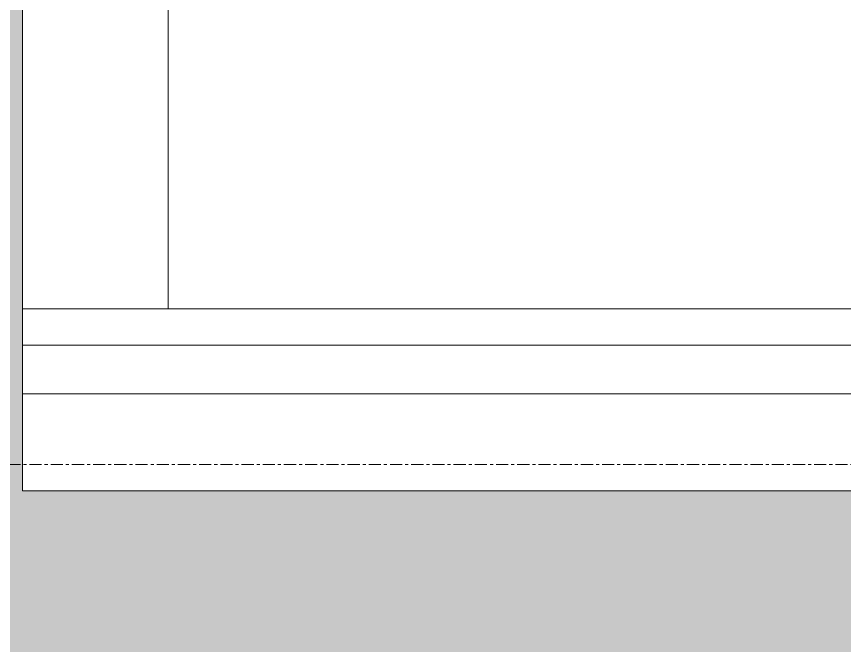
# Model space of a CAD drawing. Header units: inches. Extents: x -4501 to -113, y 9396 to 12816.
# Drawn here: x -3817.61 to -3783.45, y 10191.12 to 10217.06 of the extents above; entities that cross this region are included whole.
import ezdxf

# ---------------------------------------------------------------- set-up
doc = ezdxf.new("R2010")
doc.units = ezdxf.units.IN
doc.header["$MEASUREMENT"] = 0
doc.linetypes.add('Grid Line 1_2_', pattern=[0.875, 0.5, -0.125, 0.125, -0.125])
for name, color, linetype, lineweight in [('0-1', 7, 'Continuous', 5), ('0-3', 7, 'Continuous', 9), ('A-AREA-PATT-5', 254, 'Continuous', 9), ('I-FURN', 30, 'Continuous', 9), ('I-FURN-2', 7, 'Continuous', 9), ('S-GRID-1', 1, 'Grid Line 1_2_', 9)]:
    doc.layers.add(name, color=color, linetype=linetype, lineweight=lineweight)

# ---------------------------------------------------------------- blocks, each defined once
blk = doc.blocks.new('Couch-Both_Arms-Generic - 1-1372852-FLOOR PLAN - 1ST FLOOR')
at = {"layer": 'I-FURN'}
for p, q in [((-42, -10), (-42, 17.5)), ((-36, 17.5), (-36, -10)), ((-42, -10), (42, -10)), ((-42, -13.5), (-42, -10)), ((-42, -11.5), (42, -11.5)), ((-42, -13.5), (42, -13.5)), ((42, -13.5), (-42, -13.5))]:
    blk.add_line(p, q, dxfattribs=at)
at = {"layer": 'I-FURN-2'}
for p, q in [((-42, -17.5), (-42, -13.5)), ((42, -17.5), (-42, -17.5))]:
    blk.add_line(p, q, dxfattribs=at)
blk = doc.blocks.new('1750 Ox - Unit Layouts_rvt-1-FLOOR PLAN - 1ST FLOOR')
at = {"layer": '0-3'}
blk.add_blockref('Couch-Both_Arms-Generic - 1-1372852-FLOOR PLAN - 1ST FLOOR', (-3775.361, 10215.003), dxfattribs=at)

msp = doc.modelspace()

# ---------------------------------------------------------------- hatches: boundary and pattern name
at = {"layer": 'A-AREA-PATT-5'}
h = msp.add_hatch(color=256, dxfattribs=at)
h.paths.add_polyline_path([(-3822.0987, 10018.7144), (-3641.0737, 10018.7144), (-3641.0737, 10055.7144), (-3641.8237, 10055.7144), (-3641.8237, 10058.2144), (-3641.0737, 10058.2144), (-3641.0737, 10058.4644), (-3639.6987, 10058.4644), (-3639.6987, 10093.4644), (-3641.0737, 10093.4644), (-3641.1018, 10130.7144), (-3641.8237, 10130.7144), (-3641.8237, 10133.2144), (-3641.0737, 10133.2144), (-3641.0737, 10148.1644), (-3644.0737, 10148.1644), (-3644.0737, 10152.9144), (-3569.8237, 10152.9144), (-3569.8237, 10148.1644), (-3572.8237, 10148.1644), (-3572.8237, 10133.2144), (-3572.0737, 10133.2144), (-3572.0737, 10130.7144), (-3572.8237, 10130.7144), (-3572.8237, 10093.4644), (-3574.1987, 10093.4644), (-3574.1987, 10058.4644), (-3572.8237, 10058.4644), (-3572.8237, 10058.2144), (-3572.0737, 10058.2144), (-3572.0737, 10055.7144), (-3572.8237, 10055.7144), (-3572.8237, 10018.7144), (-3428.1237, 10018.7144), (-3428.1237, 10148.1644), (-3533.8237, 10148.1644), (-3533.8237, 10152.9144), (-3428.1237, 10152.9144), (-3428.1237, 10270.1644), (-3427.1237, 10270.1644), (-3427.1237, 10272.1644), (-3425.1862, 10272.1644), (-3425.1862, 10308.1644), (-3427.1237, 10308.1644), (-3427.1237, 10310.1644), (-3428.1237, 10310.1644), (-3428.1237, 10311.1644), (-3464.1237, 10311.1644), (-3464.1237, 10215.6644), (-3468.9112, 10215.6269), (-3468.9112, 10214.9144), (-3471.4112, 10214.9144), (-3471.4112, 10215.6644), (-3508.6612, 10215.6644), (-3508.6612, 10217.0394), (-3543.6612, 10217.0394), (-3543.6612, 10215.6644), (-3543.9112, 10215.6644), (-3543.9112, 10214.9144), (-3546.4112, 10214.9144), (-3546.4112, 10215.6644), (-3554.0862, 10215.6644), (-3554.0862, 10220.4144), (-3551.1987, 10220.4144), (-3551.1987, 10249.1644), (-3498.8737, 10249.1644), (-3498.8737, 10309.1644), (-3468.8737, 10309.1644), (-3468.8737, 10311.1644), (-3504.8975, 10311.1644), (-3504.8975, 10303.4382), (-3505.0245, 10302.4738), (-3505.3967, 10301.5751), (-3505.9889, 10300.8033), (-3506.7606, 10300.2112), (-3507.6593, 10299.8389), (-3508.7, 10299.712), (-3510.0121, 10299.712), (-3509.6644, 10296.6882), (-3508.4726, 10295.6882), (-3507.9058, 10294.6882), (-3507.548, 10293.1787), (-3507.3737, 10291.6882), (-3507.548, 10289.6958), (-3508.1617, 10287.4801), (-3508.8139, 10285.6882), (-3509.7465, 10283.6882), (-3511.134, 10281.6882), (-3512.134, 10280.6882), (-3513, 10280.1882), (-3514.3737, 10279.6882), (-3515.3737, 10279.6882), (-3516.7475, 10280.1882), (-3517.6135, 10280.6882), (-3518.6135, 10281.6882), (-3520.0831, 10283.8644), (-3520.9335, 10285.6882), (-3521.6615, 10287.6882), (-3522.1994, 10289.6958), (-3522.3737, 10291.6882), (-3522.1994, 10293.1787), (-3522.1096, 10293.6882), (-3521.8416, 10294.6882), (-3521.2749, 10295.6882), (-3520.0831, 10296.6882), (-3519.7354, 10299.712), (-3521.1237, 10299.712), (-3522.0882, 10299.8389), (-3522.9868, 10300.2112), (-3523.7586, 10300.8033), (-3524.3507, 10301.5751), (-3524.723, 10302.4738), (-3524.85, 10303.4382), (-3524.85, 10311.1644), (-3530.8737, 10311.1644), (-3530.8737, 10287.1644), (-3592.1237, 10287.1644), (-3592.1237, 10311.1644), (-3592.9737, 10311.1644), (-3592.9737, 10220.4144), (-3590.0862, 10220.4144), (-3590.0862, 10215.6644), (-3597.7237, 10215.6644), (-3597.7237, 10200.9144), (-3631.2956, 10200.9144), (-3631.2956, 10193.7383), (-3647.7956, 10193.7383), (-3647.7956, 10200.9144), (-3654.2956, 10200.9144), (-3654.2956, 10193.7383), (-3670.7956, 10193.7383), (-3670.7956, 10200.9144), (-3679.4473, 10200.9144), (-3679.4473, 10224.9144), (-3621.7237, 10224.9144), (-3621.7237, 10248.6342), (-3622.0987, 10248.6342), (-3622.0987, 10272.6342), (-3621.7237, 10272.6342), (-3621.7237, 10287.1644), (-3660.3487, 10287.1644), (-3660.402, 10285.058), (-3660.5456, 10284.9144), (-3661.4417, 10284.8933), (-3661.4417, 10284.6644), (-3664.0648, 10284.6644), (-3664.0648, 10284.4144), (-3664.6554, 10284.4144), (-3664.6554, 10284.6644), (-3665.2459, 10284.6644), (-3665.2459, 10284.4144), (-3665.8365, 10284.4144), (-3665.8365, 10284.6644), (-3666.427, 10284.6644), (-3666.427, 10284.4144), (-3667.0176, 10284.4144), (-3667.0176, 10284.6644), (-3667.6082, 10284.6644), (-3667.6082, 10284.4144), (-3668.1987, 10284.4144), (-3668.1987, 10284.6644), (-3677.6881, 10284.6644), (-3677.6881, 10284.4144), (-3679.3928, 10284.4144), (-3679.3928, 10284.6644), (-3683.2558, 10284.6644), (-3683.2558, 10284.9144), (-3684.1519, 10284.9144), (-3684.3487, 10285.1112), (-3684.3487, 10287.1644), (-3687.6197, 10287.1644), (-3687.6197, 10279.1644), (-3723.3697, 10279.1644), (-3723.3697, 10309.1644), (-3687.6197, 10309.1644), (-3687.6197, 10311.1644), (-3822.0987, 10311.1644), (-3822.0987, 10152.9144), (-3680.0737, 10152.9144), (-3680.0737, 10148.1644), (-3822.0987, 10148.1644), (-3822.0987, 10027.8144)], flags=0)
h.paths.add_polyline_path([(-3635.1971, 10018.7144), (-3635.1971, 10041.8921), (-3625.5118, 10041.8921), (-3625.4471, 10042.3921), (-3625.3824, 10042.3921), (-3625.3824, 10041.8921), (-3608.8373, 10041.8921), (-3608.7596, 10042.3921), (-3608.307, 10042.3921), (-3608.307, 10041.8921), (-3607.1971, 10041.8921), (-3607.1971, 10018.7144), (-3606.3237, 10018.7144), (-3606.3237, 10148.1644), (-3636.3237, 10148.1644), (-3636.3237, 10133.2144), (-3635.5737, 10133.2144), (-3635.5737, 10130.7144), (-3636.3237, 10130.7144), (-3636.3237, 10130.4644), (-3639.6987, 10130.4644), (-3639.6987, 10095.4644), (-3638.3237, 10095.4644), (-3638.3237, 10058.4644), (-3636.3237, 10058.4644), (-3636.3116, 10058.2144), (-3635.5737, 10058.2144), (-3635.5737, 10055.7144), (-3636.3237, 10055.7144), (-3636.3237, 10018.7144)], flags=0)
h.paths.add_polyline_path([(-3577.5737, 10018.7144), (-3577.5737, 10055.7144), (-3578.3237, 10055.7144), (-3578.3237, 10058.2144), (-3577.5737, 10058.2144), (-3577.5737, 10058.4644), (-3575.5737, 10058.4644), (-3575.5737, 10095.4644), (-3574.1987, 10095.4644), (-3574.1987, 10130.4644), (-3577.5737, 10130.4644), (-3577.5737, 10130.7144), (-3578.3237, 10130.7144), (-3578.3237, 10133.2144), (-3577.5737, 10133.2144), (-3577.5737, 10148.1644), (-3601.5737, 10148.1644), (-3601.5737, 10018.7144)], flags=0)
h.paths.add_polyline_path([(-3448.038, 10025.0613), (-3448.038, 10043.0613), (-3430.038, 10043.0613), (-3430.038, 10025.0613), (-3447.8687, 10025.0613)], flags=0)
h.paths.add_polyline_path([(-3429.538, 10046.0613), (-3509.538, 10046.0613), (-3509.538, 10124.0613), (-3429.538, 10124.0613), (-3429.538, 10050.668)], flags=0)
h.paths.add_polyline_path([(-3721.1237, 10062.6894), (-3799.1237, 10062.6894), (-3799.1237, 10142.6894), (-3721.1237, 10142.6894), (-3721.1237, 10136.7815)], flags=0)
h.paths.add_polyline_path([(-3700.1919, 10124.1894), (-3718.1919, 10124.1894), (-3718.1919, 10142.1894), (-3700.1919, 10142.1894), (-3700.1919, 10136.7815)], flags=0)
h.paths.add_polyline_path([(-3802.1237, 10124.1894), (-3820.1237, 10124.1894), (-3820.1237, 10142.1894), (-3802.1237, 10142.1894), (-3802.1237, 10136.7815)], flags=0)
h.paths.add_polyline_path([(-3430.038, 10126.9931), (-3448.038, 10126.9931), (-3448.038, 10144.9931), (-3430.038, 10144.9931), (-3430.038, 10136.7815)], flags=0)
h.paths.add_polyline_path([(-3778.5622, 10197.5032), (-3817.3611, 10197.5032), (-3817.3611, 10232.5032), (-3811.3611, 10232.5032), (-3811.3611, 10233.5032), (-3739.3611, 10233.5032), (-3739.3611, 10232.5032), (-3733.3611, 10232.5032), (-3733.3611, 10197.5032)], flags=0)
h.paths.add_polyline_path([(-3487.1172, 10217.0394), (-3471.6612, 10217.0394), (-3471.6612, 10220.4144), (-3471.4112, 10220.4144), (-3471.4112, 10221.1644), (-3468.9112, 10221.1644), (-3468.8737, 10244.4144), (-3546.4487, 10244.4144), (-3546.4112, 10221.1644), (-3543.9112, 10221.1644), (-3543.9112, 10220.4144), (-3543.6612, 10220.4144), (-3543.6612, 10218.4144), (-3506.6612, 10218.4144), (-3506.6612, 10217.0394)], flags=0)
h.paths.add_polyline_path([(-3802.3611, 10248.5032), (-3802.3611, 10278.5032), (-3742.3611, 10278.5032), (-3742.3611, 10248.5032), (-3778.5622, 10248.5032)], flags=0)
h.paths.add_polyline_path([(-3752.1935, 10294.4713), (-3753.8509, 10294.5032), (-3753.8509, 10298.5032), (-3789.8509, 10298.5032), (-3789.8509, 10294.5032), (-3807.8509, 10294.5032), (-3807.8509, 10310.6282), (-3735.8509, 10310.6282), (-3735.8509, 10294.5032), (-3752.1935, 10294.5032)], flags=0)
h.paths.add_polyline_path([(-3427.1237, 10306.4144), (-3463.1237, 10306.4144), (-3463.1237, 10308.1644), (-3427.1237, 10308.1644), (-3427.1237, 10306.8936)], flags=0)

# ---------------------------------------------------------------- linework, layer by layer
at = {"layer": 'S-GRID-1'}
msp.add_line((-464.451, 10198.5894), (-4316.3408, 10198.5894), dxfattribs=at)

# ---------------------------------------------------------------- block references
at = {"layer": '0-1'}
msp.add_blockref('1750 Ox - Unit Layouts_rvt-1-FLOOR PLAN - 1ST FLOOR', (0, 0), dxfattribs=at)

doc.saveas('drawing.dxf')
